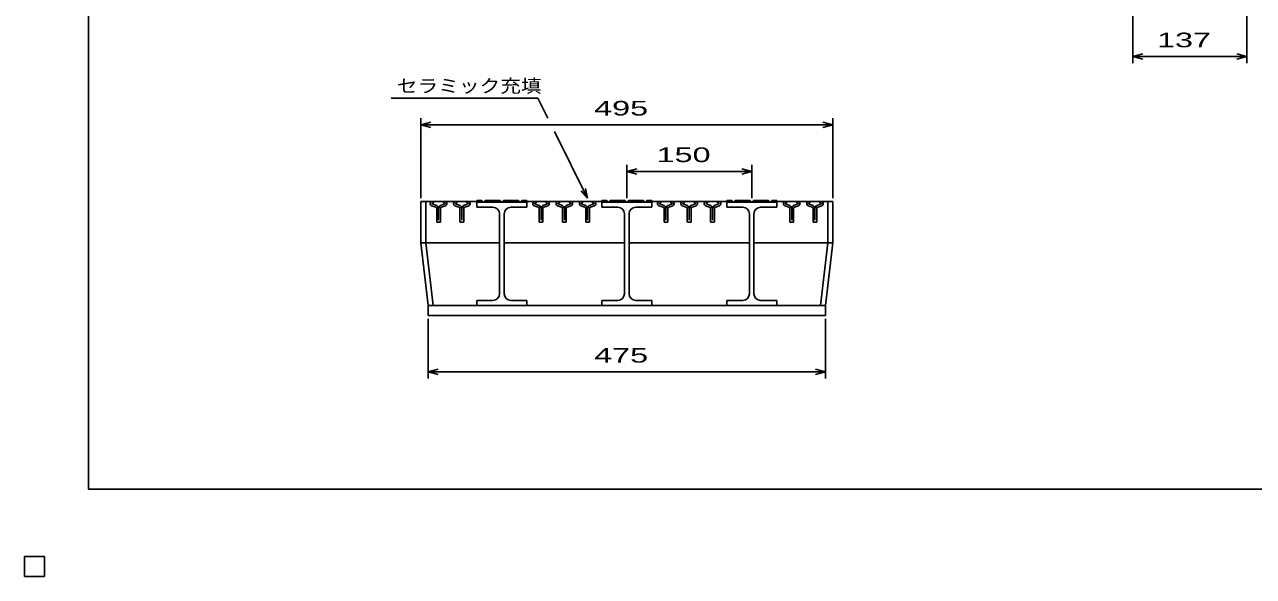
# Model space of a CAD drawing. Units: millimetres at full size, sheet at 1:8; details may follow other scales. Extents: x -1456 to 1389, y -1026 to 839.
# Drawn here: x -1456 to 20, y -1026 to -363 of the extents above; entities that cross this region are included whole.
import ezdxf
from ezdxf.enums import TextEntityAlignment as Align

# ---------------------------------------------------------------- set-up
doc = ezdxf.new("R2010")
doc.units = ezdxf.units.MM
doc.header["$LTSCALE"] = 8
for name, color, linetype, lineweight in [('CADPAC_LAYER_0000', 150, 'Continuous', 25), ('CADPAC_LAYER_0016', 3, 'Continuous', 25), ('CADPAC_LAYER_0022', 4, 'Continuous', 25), ('CADPAC_LAYER_0032', 4, 'Continuous', 25)]:
    doc.layers.add(name, color=color, linetype=linetype, lineweight=lineweight)
doc.styles.add('ベクトル', font='')
doc.styles.get('ベクトル').set_extended_font_data('ベクトル')

msp = doc.modelspace()

# ---------------------------------------------------------------- linework, layer by layer
at = {"layer": 'CADPAC_LAYER_0000'}
for p, q in [((-1379.2, -921.2), (-1379.2, 838.8)), ((1388.8, -921.2), (-1379.2, -921.2))]:
    msp.add_line(p, q, dxfattribs=at)
at = {"layer": 'CADPAC_LAYER_0016'}
for p, q in [((-980.3, -575.2), (-980.3, -625.2)), ((-974.3, -575.2), (-980.3, -575.2)), ((-974.3, -625.2), (-974.3, -575.2)), ((-974.3, -575.2), (-912.8, -575.2)), ((-912.8, -576.2), (-912.8, -574.2)), ((-912.8, -574.2), (-906.8, -574.2)), ((-906.8, -574.2), (-904.8, -576.2)), ((-904.8, -576.2), (-902.8, -574.2)), ((-902.8, -574.2), (-884.8, -574.2)), ((-884.8, -574.2), (-882.8, -576.2)), ((-882.8, -576.2), (-880.8, -574.2)), ((-880.8, -574.2), (-862.8, -574.2)), ((-862.8, -574.2), (-860.8, -576.2)), ((-860.8, -576.2), (-858.8, -574.2)), ((-858.8, -574.2), (-852.8, -574.2)), ((-852.8, -574.2), (-852.8, -576.2)), ((-852.8, -575.2), (-762.8, -575.2)), ((-762.8, -576.2), (-762.8, -574.2)), ((-762.8, -574.2), (-756.8, -574.2)), ((-756.8, -574.2), (-754.8, -576.2)), ((-754.8, -576.2), (-752.8, -574.2)), ((-752.8, -574.2), (-734.8, -574.2)), ((-734.8, -574.2), (-732.8, -576.2)), ((-732.8, -576.2), (-730.8, -574.2)), ((-730.8, -574.2), (-712.8, -574.2)), ((-712.8, -574.2), (-710.8, -576.2)), ((-710.8, -576.2), (-708.8, -574.2)), ((-708.8, -574.2), (-702.8, -574.2)), ((-702.8, -574.2), (-702.8, -576.2)), ((-702.8, -575.2), (-612.8, -575.2)), ((-612.8, -576.2), (-612.8, -574.2)), ((-612.8, -574.2), (-606.8, -574.2)), ((-606.8, -574.2), (-604.8, -576.2)), ((-604.8, -576.2), (-602.8, -574.2)), ((-602.8, -574.2), (-584.8, -574.2)), ((-584.8, -574.2), (-582.8, -576.2)), ((-582.8, -576.2), (-580.8, -574.2)), ((-580.8, -574.2), (-562.8, -574.2)), ((-562.8, -574.2), (-560.8, -576.2)), ((-560.8, -576.2), (-558.8, -574.2)), ((-558.8, -574.2), (-552.8, -574.2)), ((-552.8, -574.2), (-552.8, -576.2)), ((-552.8, -575.2), (-491.3, -575.2)), ((-491.3, -625.2), (-491.3, -575.2)), ((-491.3, -575.2), (-485.3, -575.2)), ((-485.3, -575.2), (-485.3, -625.2)), ((-967.179, -580.379), (-962.309, -582.089)), ((-962.099, -579.728), (-966.419, -578.208)), ((-966.26, -577.513), (-964.82, -576.813)), ((-964.82, -576.813), (-964.82, -576.583)), ((-961.11, -583.792), (-961.11, -599.512)), ((-958.8, -597.91), (-958.8, -583.84)), ((-956.51, -599.512), (-956.51, -583.792)), ((-951.202, -578.208), (-955.522, -579.728)), ((-955.312, -582.089), (-950.442, -580.379)), ((-952.801, -576.583), (-952.801, -576.813)), ((-952.801, -576.813), (-951.361, -577.513)), ((-939.179, -580.379), (-934.309, -582.089)), ((-934.099, -579.728), (-938.419, -578.208)), ((-938.26, -577.513), (-936.82, -576.813)), ((-936.82, -576.813), (-936.82, -576.583)), ((-933.11, -583.792), (-933.11, -599.512)), ((-930.8, -597.91), (-930.8, -583.84)), ((-928.51, -599.512), (-928.51, -583.792)), ((-923.202, -578.208), (-927.522, -579.728)), ((-927.312, -582.089), (-922.442, -580.379)), ((-924.801, -576.583), (-924.801, -576.813)), ((-924.801, -576.813), (-923.361, -577.513)), ((-912.8, -576.2), (-912.8, -582.2)), ((-852.8, -576.2), (-912.8, -576.2)), ((-912.8, -582.2), (-893.55, -582.2)), ((-885.55, -590.2), (-885.55, -686.2)), ((-880.05, -686.2), (-880.05, -590.2)), ((-872.05, -582.2), (-852.8, -582.2)), ((-852.8, -582.2), (-852.8, -576.2)), ((-844.179, -580.379), (-839.309, -582.089)), ((-839.099, -579.728), (-843.419, -578.208)), ((-843.26, -577.513), (-841.82, -576.813)), ((-841.82, -576.813), (-841.82, -576.583)), ((-838.11, -583.792), (-838.11, -599.512)), ((-835.8, -597.91), (-835.8, -583.84)), ((-833.51, -599.512), (-833.51, -583.792)), ((-828.202, -578.208), (-832.522, -579.728)), ((-832.312, -582.089), (-827.442, -580.379)), ((-829.801, -576.583), (-829.801, -576.813)), ((-829.801, -576.813), (-828.361, -577.513)), ((-816.179, -580.379), (-811.309, -582.089)), ((-811.099, -579.728), (-815.419, -578.208)), ((-815.26, -577.513), (-813.82, -576.813)), ((-813.82, -576.813), (-813.82, -576.583)), ((-810.11, -583.792), (-810.11, -599.512)), ((-807.8, -597.91), (-807.8, -583.84)), ((-805.51, -599.512), (-805.51, -583.792)), ((-800.202, -578.208), (-804.522, -579.728)), ((-804.312, -582.089), (-799.442, -580.379)), ((-801.801, -576.583), (-801.801, -576.813)), ((-801.801, -576.813), (-800.361, -577.513)), ((-788.179, -580.379), (-783.309, -582.089)), ((-783.099, -579.728), (-787.419, -578.208)), ((-787.26, -577.513), (-785.82, -576.813)), ((-785.82, -576.813), (-785.82, -576.583)), ((-782.11, -583.792), (-782.11, -599.512)), ((-779.8, -597.91), (-779.8, -583.84)), ((-777.51, -599.512), (-777.51, -583.792)), ((-772.202, -578.208), (-776.522, -579.728)), ((-776.312, -582.089), (-771.442, -580.379)), ((-773.801, -576.583), (-773.801, -576.813)), ((-773.801, -576.813), (-772.361, -577.513)), ((-762.8, -576.2), (-762.8, -582.2)), ((-702.8, -576.2), (-762.8, -576.2)), ((-762.8, -582.2), (-743.55, -582.2)), ((-735.55, -590.2), (-735.55, -686.2)), ((-730.05, -686.2), (-730.05, -590.2)), ((-722.05, -582.2), (-702.8, -582.2)), ((-702.8, -582.2), (-702.8, -576.2)), ((-694.179, -580.379), (-689.309, -582.089)), ((-689.099, -579.728), (-693.419, -578.208)), ((-693.26, -577.513), (-691.82, -576.813)), ((-691.82, -576.813), (-691.82, -576.583)), ((-688.11, -583.792), (-688.11, -599.512)), ((-685.8, -597.91), (-685.8, -583.84)), ((-683.51, -599.512), (-683.51, -583.792)), ((-678.202, -578.208), (-682.522, -579.728)), ((-682.312, -582.089), (-677.442, -580.379)), ((-679.801, -576.583), (-679.801, -576.813)), ((-679.801, -576.813), (-678.361, -577.513)), ((-666.179, -580.379), (-661.309, -582.089)), ((-661.099, -579.728), (-665.419, -578.208)), ((-665.26, -577.513), (-663.82, -576.813)), ((-663.82, -576.813), (-663.82, -576.583)), ((-660.11, -583.792), (-660.11, -599.512)), ((-657.8, -597.91), (-657.8, -583.84)), ((-655.51, -599.512), (-655.51, -583.792)), ((-650.202, -578.208), (-654.522, -579.728)), ((-654.312, -582.089), (-649.442, -580.379)), ((-651.801, -576.583), (-651.801, -576.813)), ((-651.801, -576.813), (-650.361, -577.513)), ((-638.179, -580.379), (-633.309, -582.089)), ((-633.099, -579.728), (-637.419, -578.208)), ((-637.26, -577.513), (-635.82, -576.813)), ((-635.82, -576.813), (-635.82, -576.583)), ((-632.11, -583.792), (-632.11, -599.512)), ((-629.8, -597.91), (-629.8, -583.84)), ((-627.51, -599.512), (-627.51, -583.792)), ((-622.202, -578.208), (-626.522, -579.728)), ((-626.312, -582.089), (-621.442, -580.379)), ((-623.801, -576.583), (-623.801, -576.813)), ((-623.801, -576.813), (-622.361, -577.513)), ((-612.8, -576.2), (-612.8, -582.2)), ((-552.8, -576.2), (-612.8, -576.2)), ((-612.8, -582.2), (-593.55, -582.2)), ((-585.55, -590.2), (-585.55, -686.2)), ((-580.05, -686.2), (-580.05, -590.2)), ((-572.05, -582.2), (-552.8, -582.2)), ((-552.8, -582.2), (-552.8, -576.2)), ((-543.179, -580.379), (-538.309, -582.089)), ((-538.099, -579.728), (-542.419, -578.208)), ((-542.26, -577.513), (-540.82, -576.813)), ((-540.82, -576.813), (-540.82, -576.583)), ((-537.11, -583.792), (-537.11, -599.512)), ((-534.8, -597.91), (-534.8, -583.84)), ((-532.51, -599.512), (-532.51, -583.792)), ((-527.202, -578.208), (-531.522, -579.728)), ((-531.312, -582.089), (-526.442, -580.379)), ((-528.801, -576.583), (-528.801, -576.813)), ((-528.801, -576.813), (-527.361, -577.513)), ((-515.179, -580.379), (-510.309, -582.089)), ((-510.099, -579.728), (-514.419, -578.208)), ((-514.26, -577.513), (-512.82, -576.813)), ((-512.82, -576.813), (-512.82, -576.583)), ((-509.11, -583.792), (-509.11, -599.512)), ((-506.8, -597.91), (-506.8, -583.84)), ((-504.51, -599.512), (-504.51, -583.792)), ((-499.202, -578.208), (-503.522, -579.728)), ((-503.312, -582.089), (-498.442, -580.379)), ((-500.801, -576.583), (-500.801, -576.813)), ((-500.801, -576.813), (-499.361, -577.513)), ((-960.41, -600.212), (-957.21, -600.212)), ((-932.41, -600.212), (-929.21, -600.212)), ((-837.41, -600.212), (-834.21, -600.212)), ((-809.41, -600.212), (-806.21, -600.212)), ((-781.41, -600.212), (-778.21, -600.212)), ((-687.41, -600.212), (-684.21, -600.212)), ((-659.41, -600.212), (-656.21, -600.212)), ((-631.41, -600.212), (-628.21, -600.212)), ((-536.41, -600.212), (-533.21, -600.212)), ((-508.41, -600.212), (-505.21, -600.212)), ((-980.3, -625.2), (-974.3, -625.2)), ((-980.3, -625.2), (-971.3, -700.2)), ((-974.3, -625.2), (-885.55, -625.2)), ((-965.3, -700.2), (-974.3, -625.2)), ((-880.05, -625.2), (-735.55, -625.2)), ((-730.05, -625.2), (-585.55, -625.2)), ((-580.05, -625.2), (-491.3, -625.2)), ((-500.3, -700.2), (-491.3, -625.2)), ((-485.3, -625.2), (-494.3, -700.2)), ((-485.3, -625.2), (-491.3, -625.2)), ((-971.3, -700.2), (-965.3, -700.2)), ((-971.3, -700.2), (-494.3, -700.2)), ((-971.3, -712.2), (-971.3, -700.2)), ((-893.55, -694.2), (-912.8, -694.2)), ((-912.8, -694.2), (-912.8, -700.2)), ((-912.8, -700.2), (-852.8, -700.2)), ((-852.8, -694.2), (-872.05, -694.2)), ((-852.8, -700.2), (-852.8, -694.2)), ((-743.55, -694.2), (-762.8, -694.2)), ((-762.8, -694.2), (-762.8, -700.2)), ((-762.8, -700.2), (-702.8, -700.2)), ((-702.8, -694.2), (-722.05, -694.2)), ((-702.8, -700.2), (-702.8, -694.2)), ((-593.55, -694.2), (-612.8, -694.2)), ((-612.8, -694.2), (-612.8, -700.2)), ((-612.8, -700.2), (-552.8, -700.2)), ((-552.8, -694.2), (-572.05, -694.2)), ((-552.8, -700.2), (-552.8, -694.2)), ((-494.3, -700.2), (-500.3, -700.2)), ((-494.3, -700.2), (-494.3, -712.2)), ((-494.3, -712.2), (-971.3, -712.2)), ((-1456, -1002), (-1432, -1002)), ((-1456, -1026), (-1456, -1002)), ((-1456, -1002), (-1432, -1002)), ((-1456, -1026), (-1456, -1002)), ((-1456, -1002), (-1432, -1002)), ((-1456, -1026), (-1456, -1002)), ((-1456, -1002), (-1432, -1002)), ((-1456, -1026), (-1456, -1002)), ((-1456, -1002), (-1432, -1002)), ((-1456, -1026), (-1456, -1002)), ((-1432, -1026), (-1432, -1002)), ((-1432, -1026), (-1432, -1002)), ((-1432, -1026), (-1432, -1002)), ((-1432, -1026), (-1432, -1002)), ((-1432, -1026), (-1432, -1002)), ((-1456, -1026), (-1432, -1026)), ((-1456, -1026), (-1432, -1026)), ((-1456, -1026), (-1432, -1026)), ((-1456, -1026), (-1432, -1026)), ((-1456, -1026), (-1432, -1026))]:
    msp.add_line(p, q, dxfattribs=at)
for centre, radius, start, end in [((-966.11, -577.9), 2.7, 90.98, 246.68), ((-966.269, -576.646), 1.45, 2.5, 85.55), ((-951.352, -576.646), 1.45, 94.45, 177.5), ((-951.511, -577.9), 2.7, 293.32, 89.02002), ((-938.11, -577.9), 2.7, 90.98, 246.68), ((-938.269, -576.646), 1.45, 2.5, 85.55), ((-923.352, -576.646), 1.45, 94.45, 177.5), ((-923.511, -577.9), 2.7, 293.32, 89.02002), ((-843.11, -577.9), 2.7, 90.98, 246.68), ((-843.269, -576.646), 1.45, 2.5, 85.55), ((-828.352, -576.646), 1.45, 94.45, 177.5), ((-828.511, -577.9), 2.7, 293.32, 89.02002), ((-815.11, -577.9), 2.7, 90.98, 246.68), ((-815.269, -576.646), 1.45, 2.5, 85.55), ((-800.352, -576.646), 1.45, 94.45, 177.5), ((-800.511, -577.9), 2.7, 293.32, 89.02002), ((-787.11, -577.9), 2.7, 90.98, 246.68), ((-787.269, -576.646), 1.45, 2.5, 85.55), ((-772.352, -576.646), 1.45, 94.45, 177.5), ((-772.511, -577.9), 2.7, 293.32, 89.02002), ((-693.11, -577.9), 2.7, 90.98, 246.68), ((-693.269, -576.646), 1.45, 2.5, 85.55), ((-678.352, -576.646), 1.45, 94.45, 177.5), ((-678.511, -577.9), 2.7, 293.32, 89.02002), ((-665.11, -577.9), 2.7, 90.98, 246.68), ((-665.269, -576.646), 1.45, 2.5, 85.55), ((-650.352, -576.646), 1.45, 94.45, 177.5), ((-650.511, -577.9), 2.7, 293.32, 89.02002), ((-637.11, -577.9), 2.7, 90.98, 246.68), ((-637.269, -576.646), 1.45, 2.5, 85.55), ((-622.352, -576.646), 1.45, 94.45, 177.5), ((-622.511, -577.9), 2.7, 293.32, 89.02002), ((-542.11, -577.9), 2.7, 90.98, 246.68), ((-542.269, -576.646), 1.45, 2.5, 85.55), ((-527.352, -576.646), 1.45, 94.45, 177.5), ((-527.511, -577.9), 2.7, 293.32, 89.02002), ((-514.11, -577.9), 2.7, 90.98, 246.68), ((-514.269, -576.646), 1.45, 2.5, 85.55), ((-499.352, -576.646), 1.45, 94.45, 177.5), ((-499.511, -577.9), 2.7, 293.32, 89.02002), ((-966.095, -577.916), 0.44, 111.91, 222.33), ((-962.909, -583.789), 1.8, 0, 70.58), ((-963.39, -584.143), 4.6, 3.78, 73.7), ((-954.231, -584.143), 4.6, 106.3, 176.22), ((-954.712, -583.789), 1.8, 109.42, 180), ((-951.526, -577.916), 0.44, 317.67, 68.08999), ((-938.095, -577.916), 0.44, 111.91, 222.33), ((-934.909, -583.789), 1.8, 0, 70.58), ((-935.39, -584.143), 4.6, 3.78, 73.7), ((-926.231, -584.143), 4.6, 106.3, 176.22), ((-926.712, -583.789), 1.8, 109.42, 180), ((-923.526, -577.916), 0.44, 317.67, 68.08999), ((-893.55, -590.2), 8, 0, 90), ((-872.05, -590.2), 8, 90, 180), ((-843.095, -577.916), 0.44, 111.91, 222.33), ((-839.909, -583.789), 1.8, 0, 70.58), ((-840.39, -584.143), 4.6, 3.78, 73.7), ((-831.231, -584.143), 4.6, 106.3, 176.22), ((-831.712, -583.789), 1.8, 109.42, 180), ((-828.526, -577.916), 0.44, 317.67, 68.08999), ((-815.095, -577.916), 0.44, 111.91, 222.33), ((-811.909, -583.789), 1.8, 0, 70.58), ((-812.39, -584.143), 4.6, 3.78, 73.7), ((-803.231, -584.143), 4.6, 106.3, 176.22), ((-803.712, -583.789), 1.8, 109.42, 180), ((-800.526, -577.916), 0.44, 317.67, 68.08999), ((-787.095, -577.916), 0.44, 111.91, 222.33), ((-783.909, -583.789), 1.8, 0, 70.58), ((-784.39, -584.143), 4.6, 3.78, 73.7), ((-775.231, -584.143), 4.6, 106.3, 176.22), ((-775.712, -583.789), 1.8, 109.42, 180), ((-772.526, -577.916), 0.44, 317.67, 68.08999), ((-743.55, -590.2), 8, 0, 90), ((-722.05, -590.2), 8, 90, 180), ((-693.095, -577.916), 0.44, 111.91, 222.33), ((-689.909, -583.789), 1.8, 0, 70.58), ((-690.39, -584.143), 4.6, 3.78, 73.7), ((-681.231, -584.143), 4.6, 106.3, 176.22), ((-681.712, -583.789), 1.8, 109.42, 180), ((-678.526, -577.916), 0.44, 317.67, 68.08999), ((-665.095, -577.916), 0.44, 111.91, 222.33), ((-661.909, -583.789), 1.8, 0, 70.58), ((-662.39, -584.143), 4.6, 3.78, 73.7), ((-653.231, -584.143), 4.6, 106.3, 176.22), ((-653.712, -583.789), 1.8, 109.42, 180), ((-650.526, -577.916), 0.44, 317.67, 68.08999), ((-637.095, -577.916), 0.44, 111.91, 222.33), ((-633.909, -583.789), 1.8, 0, 70.58), ((-634.39, -584.143), 4.6, 3.78, 73.7), ((-625.231, -584.143), 4.6, 106.3, 176.22), ((-625.712, -583.789), 1.8, 109.42, 180), ((-622.526, -577.916), 0.44, 317.67, 68.08999), ((-593.55, -590.2), 8, 0, 90), ((-572.05, -590.2), 8, 90, 180), ((-542.095, -577.916), 0.44, 111.91, 222.33), ((-538.909, -583.789), 1.8, 0, 70.58), ((-539.39, -584.143), 4.6, 3.78, 73.7), ((-530.231, -584.143), 4.6, 106.3, 176.22), ((-530.712, -583.789), 1.8, 109.42, 180), ((-527.526, -577.916), 0.44, 317.67, 68.08999), ((-514.095, -577.916), 0.44, 111.91, 222.33), ((-510.909, -583.789), 1.8, 0, 70.58), ((-511.39, -584.143), 4.6, 3.78, 73.7), ((-502.231, -584.143), 4.6, 106.3, 176.22), ((-502.712, -583.789), 1.8, 109.42, 180), ((-499.526, -577.916), 0.44, 317.67, 68.08999), ((-960.41, -599.512), 0.7, 180, 270), ((-957.21, -599.512), 0.7, 270, 0), ((-932.41, -599.512), 0.7, 180, 270), ((-929.21, -599.512), 0.7, 270, 0), ((-837.41, -599.512), 0.7, 180, 270), ((-834.21, -599.512), 0.7, 270, 0), ((-809.41, -599.512), 0.7, 180, 270), ((-806.21, -599.512), 0.7, 270, 0), ((-781.41, -599.512), 0.7, 180, 270), ((-778.21, -599.512), 0.7, 270, 0), ((-687.41, -599.512), 0.7, 180, 270), ((-684.21, -599.512), 0.7, 270, 0), ((-659.41, -599.512), 0.7, 180, 270), ((-656.21, -599.512), 0.7, 270, 0), ((-631.41, -599.512), 0.7, 180, 270), ((-628.21, -599.512), 0.7, 270, 0), ((-536.41, -599.512), 0.7, 180, 270), ((-533.21, -599.512), 0.7, 270, 0), ((-508.41, -599.512), 0.7, 180, 270), ((-505.21, -599.512), 0.7, 270, 0), ((-893.55, -686.2), 8, 270, 0), ((-872.05, -686.2), 8, 180, 270), ((-743.55, -686.2), 8, 270, 0), ((-722.05, -686.2), 8, 180, 270), ((-593.55, -686.2), 8, 270, 0), ((-572.05, -686.2), 8, 180, 270)]:
    msp.add_arc(centre, radius, start, end, dxfattribs=at)
at = {"layer": 'CADPAC_LAYER_0022'}
for p, q in [((-125.3, -225.2), (-125.3, -409.2)), ((11.7, -409.2), (11.7, -225.2)), ((-125.3, -401.2), (-113.3, -398)), ((11.7, -401.2), (-0.3, -398)), ((-113.3, -404.4), (-125.3, -401.2)), ((-125.3, -401.2), (11.7, -401.2)), ((-0.3, -404.4), (11.7, -401.2)), ((-839.8, -451.2), (-1015.8, -451.2)), ((-827.8, -475.2), (-839.8, -451.2)), ((-980.3, -571.2), (-980.3, -475.2)), ((-980.3, -483.2), (-968.3, -480)), ((-968.3, -486.4), (-980.3, -483.2)), ((-980.3, -483.2), (-485.3, -483.2)), ((-485.3, -483.2), (-497.3, -480)), ((-497.3, -486.4), (-485.3, -483.2)), ((-485.3, -475.2), (-485.3, -571.2)), ((-779.8, -571.2), (-819.8, -491.2)), ((-732.8, -571.2), (-732.8, -531.2)), ((-582.8, -531.2), (-582.8, -571.2)), ((-732.8, -539.2), (-720.8, -536)), ((-720.8, -542.4), (-732.8, -539.2)), ((-732.8, -539.2), (-582.8, -539.2)), ((-582.8, -539.2), (-594.8, -536)), ((-594.8, -542.4), (-582.8, -539.2)), ((-779.8, -571.2), (-782.2, -559.52)), ((-779.8, -571.2), (-787.8, -562.4)), ((-971.3, -716.2), (-971.3, -788.2)), ((-494.3, -788.2), (-494.3, -716.2)), ((-971.3, -780.2), (-959.3, -777)), ((-959.3, -783.4), (-971.3, -780.2)), ((-971.3, -780.2), (-494.3, -780.2)), ((-494.3, -780.2), (-506.3, -777)), ((-506.3, -783.4), (-494.3, -780.2))]:
    msp.add_line(p, q, dxfattribs=at)
at = {"layer": 'CADPAC_LAYER_0022', "color": 2}
for p, q in [((-1432, -1002), (-1456, -1002)), ((-1456, -1002), (-1456, -1026)), ((-1432, -1002), (-1456, -1002)), ((-1456, -1002), (-1456, -1026)), ((-1432, -1002), (-1456, -1002)), ((-1456, -1002), (-1456, -1026)), ((-1432, -1026), (-1432, -1002)), ((-1432, -1026), (-1432, -1002)), ((-1432, -1026), (-1432, -1002)), ((-1456, -1026), (-1432, -1026)), ((-1456, -1026), (-1432, -1026)), ((-1456, -1026), (-1432, -1026))]:
    msp.add_line(p, q, dxfattribs=at)
at = {"layer": 'CADPAC_LAYER_0032'}
for p, q in [((-1432, -1002), (-1456, -1002)), ((-1456, -1002), (-1456, -1026)), ((-1432, -1002), (-1456, -1002)), ((-1456, -1002), (-1456, -1026)), ((-1432, -1002), (-1456, -1002)), ((-1456, -1002), (-1456, -1026)), ((-1432, -1002), (-1456, -1002)), ((-1456, -1002), (-1456, -1026)), ((-1432, -1002), (-1456, -1002)), ((-1456, -1002), (-1456, -1026)), ((-1432, -1026), (-1432, -1002)), ((-1432, -1026), (-1432, -1002)), ((-1432, -1026), (-1432, -1002)), ((-1432, -1026), (-1432, -1002)), ((-1432, -1026), (-1432, -1002)), ((-1456, -1026), (-1432, -1026)), ((-1456, -1026), (-1432, -1026)), ((-1456, -1026), (-1432, -1026)), ((-1456, -1026), (-1432, -1026)), ((-1456, -1026), (-1432, -1026))]:
    msp.add_line(p, q, dxfattribs=at)

# ---------------------------------------------------------------- texts
at = {"layer": 'CADPAC_LAYER_0022', "color": 2, "style": 'ベクトル'}
for s, height, width, p in [(' 137 ', 17.6, 1.65, (-106.8, -381.2)), ('セラミック充填', 15.84, 1.15, (-1009, -436.4)), (' 495 ', 17.6, 1.65, (-782.8, -463.2)), (' 150 ', 17.6, 1.65, (-707.8, -519.2)), (' 475 ', 17.6, 1.65, (-782.8, -760.2))]:
    msp.add_text(s, height=height, dxfattribs=dict(at, width=width)).set_placement(p, align=Align.MIDDLE_LEFT)

doc.saveas('drawing.dxf')
